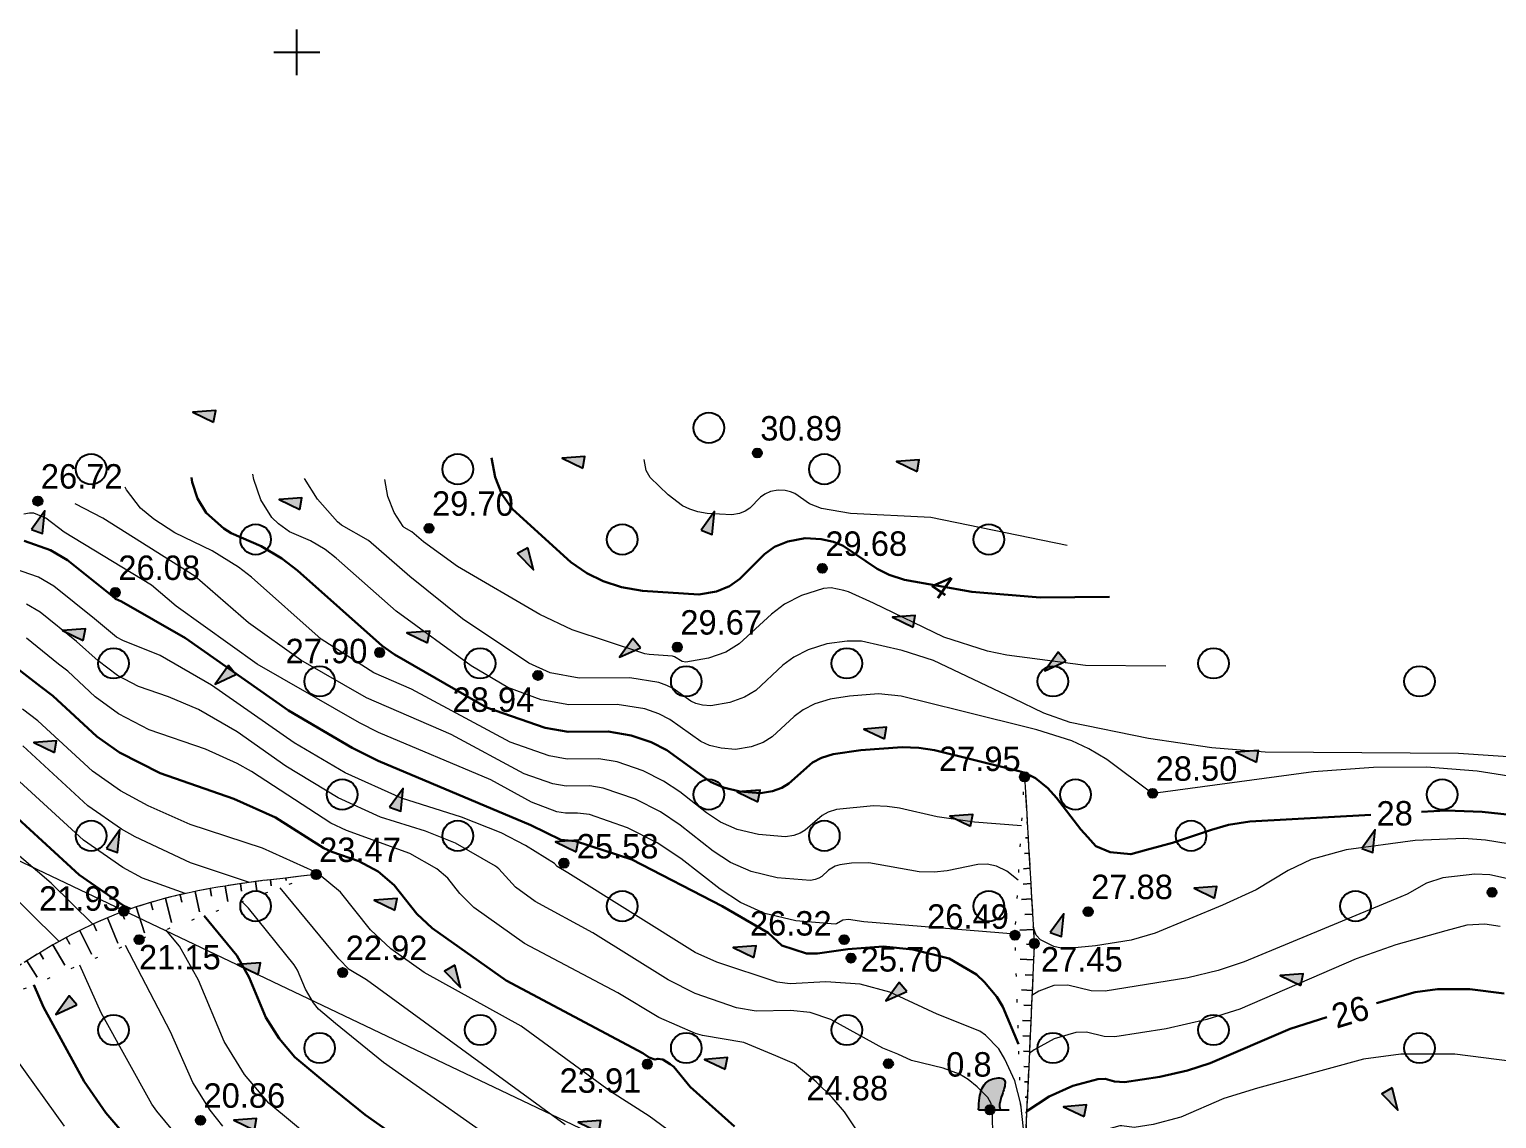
# Model space of a CAD drawing. Header units: feet. Extents: x 4395049 to 4395355, y 4911947 to 4912105.
# Drawn here: x 4395141.24 to 4395189.27, y 4912065.1 to 4912100.75 of the extents above; entities that cross this region are included whole.
import ezdxf
from ezdxf.enums import TextEntityAlignment as Align

# ---------------------------------------------------------------- set-up
doc = ezdxf.new("R2010")
doc.units = ezdxf.units.FT
doc.header["$MEASUREMENT"] = 0
doc.linetypes.add('500_84_2_1', pattern=[1, 1, 0])
doc.linetypes.add('g5_366', pattern=[0.85, 0.1, -0.75])
doc.layers.get('0').update_dxf_attribs({"color": 10, "linetype": 'CONTINUOUS', "lineweight": 0})
for name, color, linetype in [('02_Сетка', 7, 'CONTINUOUS'), ('07_Объекты электропередачи', 7, 'CONTINUOUS'), ('12_Рельеф', 7, 'CONTINUOUS'), ('13_Растительность', 7, 'CONTINUOUS'), ('19_Горизонтали', 7, 'CONTINUOUS'), ('61_Отметки высоты поверхности', 7, 'CONTINUOUS')]:
    doc.layers.add(name, color=color, linetype=linetype)
doc.styles.add('LIKE11', font='bm431.shx')
doc.styles.add('LIKE17', font='d431.shx')
doc.styles.add('LIKE36', font='pragmai.shx')

# ---------------------------------------------------------------- blocks, each defined once
blk = doc.blocks.new('g5_346')
blk.add_hatch(color=0).paths.add_polyline_path([(-0.375, 0), (-0.369, 0.104), (-0.361, 0.21), (-0.353, 0.299), (-0.341, 0.389), (-0.328, 0.465), (-0.313, 0.536), (-0.295, 0.599), (-0.276, 0.655), (-0.253, 0.71), (-0.224, 0.764), (-0.188, 0.818), (-0.144, 0.87), (-0.104, 0.907), (-0.06, 0.94), (-0.01, 0.971), (0.039, 0.993), (0.092, 1.013), (0.153, 1.029), (0.218, 1.041), (0.265, 1.046), (0.312, 1.046), (0.366, 1.041), (0.408, 1.029), (0.443, 1.011), (0.469, 0.986), (0.478, 0.971), (0.49, 0.941), (0.495, 0.904), (0.496, 0.872), (0.492, 0.833), (0.482, 0.774), (0.466, 0.712), (0.449, 0.654), (0.432, 0.601), (0.417, 0.553), (0.396, 0.489), (0.372, 0.417), (0.356, 0.362), (0.343, 0.318), (0.331, 0.269), (0.321, 0.221), (0.316, 0.188), (0.313, 0.153), (0.312, 0.121), (0.314, 0.093), (0.32, 0.067), (0.328, 0.047), (0.338, 0.029), (0.352, 0.015), (0.368, 0.004), (0.375, 0)])
at = {"color": 0}
for points in [[(-0.375, 0), (-0.369, 0.104), (-0.361, 0.21), (-0.353, 0.299), (-0.341, 0.389), (-0.328, 0.465), (-0.313, 0.536), (-0.295, 0.599), (-0.276, 0.655), (-0.253, 0.71), (-0.224, 0.764), (-0.188, 0.818), (-0.144, 0.87), (-0.104, 0.907), (-0.06, 0.94), (-0.01, 0.971), (0.039, 0.993), (0.092, 1.013), (0.153, 1.029), (0.218, 1.041), (0.265, 1.046), (0.312, 1.046), (0.366, 1.041), (0.408, 1.029), (0.443, 1.011), (0.469, 0.986), (0.478, 0.971), (0.49, 0.941), (0.495, 0.904), (0.496, 0.872), (0.492, 0.833), (0.482, 0.774), (0.466, 0.712), (0.449, 0.654), (0.432, 0.601), (0.417, 0.553), (0.396, 0.489), (0.372, 0.417), (0.356, 0.362), (0.343, 0.318), (0.331, 0.269), (0.321, 0.221), (0.316, 0.188), (0.313, 0.153), (0.312, 0.121), (0.314, 0.093), (0.32, 0.067), (0.328, 0.047), (0.338, 0.029), (0.352, 0.015), (0.368, 0.004), (0.375, 0)], [(-0.375, 0), (0.375, 0)], [(0.375, 0), (0.625, 0)]]:
    blk.add_lwpolyline(points, dxfattribs=at)
blk = doc.blocks.new('g5_368')
at = {"color": 92}
blk.add_circle((0, 0), 0.5, dxfattribs=at)
blk = doc.blocks.new('g5_348a')
blk.add_hatch(color=0).paths.add_polyline_path([(0.75, 0), (0.649, 0.375), (0, 0)])
at = {"color": 0}
blk.add_lwpolyline([(0.75, 0), (0.649, 0.375), (0, 0)], close=True, dxfattribs=at)
blk = doc.blocks.new('g5_330')
blk.add_hatch(color=0).paths.add_polyline_path([(-0.15, 0, 1), (0.15, 0, 1)])
at = {"color": 0}
blk.add_circle((0, 0), 0.15, dxfattribs=at)
blk = doc.blocks.new('g5_012')
at = {"color": 92}
for points in [[(0, -1.5), (0, 1.5)], [(-1.5, 0), (1.5, 0)]]:
    blk.add_lwpolyline(points, dxfattribs=at)

msp = doc.modelspace()

# ---------------------------------------------------------------- linework, layer by layer
at = {"layer": '07_Объекты электропередачи', "color": 9, "linetype": 'Continuous', "lineweight": 20, "flags": 128}
msp.add_lwpolyline([(4395100.521, 4912092.298), (4395110.854, 4912087.864), (4395173.279, 4912058.112), (4395201.484, 4912040.953), (4395242.36, 4912021.946)], dxfattribs=at)
at = {"layer": '12_Рельеф', "color": 7, "linetype": 'g5_366', "lineweight": 20, "flags": 128}
for points in [[(4395173.779, 4912062.958), (4395173.502, 4912071.101), (4395173.817, 4912076.286)], [(4395150.631, 4912073.089), (4395144.836, 4912070.957), (4395137.966, 4912068.014)]]:
    msp.add_lwpolyline(points, dxfattribs=at)
at = {"layer": '12_Рельеф', "color": 7, "linetype": 'Continuous', "lineweight": 20, "ltscale": 0.5, "flags": 128}
for points in [[(4395173.817, 4912076.286), (4395173.817, 4912076.286), (4395173.817, 4912076.286), (4395173.846, 4912075.787), (4395173.846, 4912075.787), (4395173.846, 4912075.787), (4395173.875, 4912075.288), (4395173.875, 4912075.288), (4395173.875, 4912075.288), (4395173.904, 4912074.788), (4395173.875, 4912074.787), (4395173.904, 4912074.788), (4395173.933, 4912074.289), (4395173.844, 4912074.284), (4395173.933, 4912074.289), (4395173.962, 4912073.79), (4395173.814, 4912073.781), (4395173.962, 4912073.79), (4395173.991, 4912073.291), (4395173.783, 4912073.279), (4395173.991, 4912073.291), (4395174.02, 4912072.792), (4395173.771, 4912072.777), (4395174.02, 4912072.792), (4395174.049, 4912072.293), (4395173.722, 4912072.274), (4395174.049, 4912072.293), (4395174.079, 4912071.793), (4395173.829, 4912071.779), (4395174.079, 4912071.793), (4395174.108, 4912071.294), (4395173.661, 4912071.268), (4395174.108, 4912071.294), (4395174.135, 4912070.831), (4395174.133, 4912070.795), (4395173.883, 4912070.806), (4395174.133, 4912070.795), (4395174.11, 4912070.296), (4395173.678, 4912070.315), (4395174.11, 4912070.296), (4395174.088, 4912069.796), (4395173.838, 4912069.807), (4395174.088, 4912069.796), (4395174.065, 4912069.297), (4395173.712, 4912069.313), (4395174.065, 4912069.297), (4395174.043, 4912068.797), (4395173.793, 4912068.808), (4395174.043, 4912068.797), (4395174.02, 4912068.298), (4395173.747, 4912068.31), (4395174.02, 4912068.298), (4395173.998, 4912067.798), (4395173.764, 4912067.809), (4395173.998, 4912067.798), (4395173.975, 4912067.299), (4395173.781, 4912067.308), (4395173.975, 4912067.299), (4395173.952, 4912066.799), (4395173.798, 4912066.806), (4395173.952, 4912066.799), (4395173.93, 4912066.3), (4395173.815, 4912066.305), (4395173.93, 4912066.3), (4395173.907, 4912065.8), (4395173.832, 4912065.804), (4395173.907, 4912065.8), (4395173.885, 4912065.301), (4395173.849, 4912065.302), (4395173.885, 4912065.301), (4395173.862, 4912064.801)], [(4395150.631, 4912073.089), (4395150.631, 4912073.089), (4395150.631, 4912073.089), (4395150.135, 4912073.031), (4395150.135, 4912073.031), (4395150.135, 4912073.031), (4395149.638, 4912072.974), (4395149.647, 4912072.892), (4395149.638, 4912072.974), (4395149.141, 4912072.917), (4395149.164, 4912072.719), (4395149.141, 4912072.917), (4395148.882, 4912072.887), (4395148.645, 4912072.855), (4395148.687, 4912072.549), (4395148.645, 4912072.855), (4395148.15, 4912072.788), (4395148.183, 4912072.54), (4395148.15, 4912072.788), (4395148.122, 4912072.784), (4395147.656, 4912072.711), (4395147.735, 4912072.207), (4395147.656, 4912072.711), (4395147.415, 4912072.673), (4395147.163, 4912072.626), (4395147.208, 4912072.38), (4395147.163, 4912072.626), (4395146.759, 4912072.552), (4395146.672, 4912072.533), (4395146.815, 4912071.864), (4395146.672, 4912072.533), (4395146.183, 4912072.428), (4395146.235, 4912072.184), (4395146.183, 4912072.428), (4395146.15, 4912072.422), (4395145.697, 4912072.309), (4395145.894, 4912071.519), (4395145.697, 4912072.309), (4395145.587, 4912072.281), (4395145.215, 4912072.175), (4395145.284, 4912071.935), (4395145.215, 4912072.175), (4395145.065, 4912072.132), (4395144.738, 4912072.026), (4395145.012, 4912071.185), (4395144.738, 4912072.026), (4395144.583, 4912071.975), (4395144.267, 4912071.859), (4395144.353, 4912071.625), (4395144.267, 4912071.859), (4395144.137, 4912071.812), (4395143.802, 4912071.675), (4395144.144, 4912070.837), (4395143.802, 4912071.675), (4395143.344, 4912071.474), (4395143.446, 4912071.246), (4395143.344, 4912071.474), (4395143.343, 4912071.473), (4395142.896, 4912071.253), (4395143.275, 4912070.485), (4395142.896, 4912071.253), (4395142.638, 4912071.126), (4395142.452, 4912071.024), (4395142.572, 4912070.805), (4395142.452, 4912071.024), (4395142.032, 4912070.794), (4395142.014, 4912070.783), (4395142.408, 4912070.116), (4395142.014, 4912070.783), (4395141.583, 4912070.528), (4395141.711, 4912070.313), (4395141.583, 4912070.528), (4395141.509, 4912070.484), (4395141.161, 4912070.261), (4395141.501, 4912069.729), (4395141.161, 4912070.261)]]:
    msp.add_lwpolyline(points, dxfattribs=at)
at = {"layer": '12_Рельеф', "color": 7, "linetype": '500_84_2_1', "lineweight": 20, "ltscale": 0.5, "flags": 128}
for points in [[(4395173.817, 4912076.286), (4395174.135, 4912070.831), (4395173.779, 4912062.958)], [(4395150.631, 4912073.089), (4395148.882, 4912072.887), (4395148.122, 4912072.784), (4395147.415, 4912072.673), (4395146.759, 4912072.552), (4395146.15, 4912072.422), (4395145.587, 4912072.281), (4395145.065, 4912072.132), (4395144.583, 4912071.975), (4395144.137, 4912071.812), (4395143.725, 4912071.643), (4395143.343, 4912071.473), (4395142.638, 4912071.126), (4395142.032, 4912070.794), (4395141.509, 4912070.484), (4395140.607, 4912069.907), (4395139.279, 4912068.98), (4395137.966, 4912068.014)]]:
    msp.add_lwpolyline(points, dxfattribs=at)
at = {"layer": '19_Горизонтали', "color": 32, "linetype": 'Continuous', "lineweight": 30, "flags": 128}
for points, elevation in [([(4395176.592, 4912082.175), (4395174.325, 4912082.156), (4395172.09, 4912082.343), (4395169.887, 4912082.736), (4395169.384, 4912082.901), (4395168.993, 4912083.089), (4395167.885, 4912083.843), (4395167.562, 4912083.977), (4395167.157, 4912084.067), (4395166.638, 4912084.102), (4395166.067, 4912083.993), (4395165.635, 4912083.81), (4395165.301, 4912083.573), (4395164.499, 4912082.762), (4395164.165, 4912082.529), (4395163.732, 4912082.351), (4395163.161, 4912082.25), (4395161.315, 4912082.369), (4395160.623, 4912082.495), (4395160.03, 4912082.685), (4395159.492, 4912082.951), (4395158.967, 4912083.306), (4395157.052, 4912085.045), (4395156.711, 4912085.535), (4395156.485, 4912086.096), (4395156.374, 4912086.727)], 30), ([(4395185.145, 4912075.041), (4395181.187, 4912074.818), (4395180.493, 4912074.711), (4395179.935, 4912074.547), (4395178.66, 4912074.125), (4395178.255, 4912074.013), (4395177.81, 4912073.891), (4395177.294, 4912073.749), (4395176.623, 4912073.817), (4395176.149, 4912074.012), (4395175.887, 4912074.308), (4395175.66, 4912074.563), (4395174.864, 4912075.6), (4395174.575, 4912075.914), (4395174.174, 4912076.24), (4395173.79, 4912076.429), (4395173.637, 4912076.471), (4395170.869, 4912077.155), (4395170.352, 4912077.231), (4395169.81, 4912077.26), (4395168.459, 4912077.161), (4395167.556, 4912077.023), (4395167.173, 4912076.902), (4395166.881, 4912076.752), (4395166.098, 4912076.067), (4395165.867, 4912075.927), (4395165.568, 4912075.819), (4395165.176, 4912075.754), (4395164.493, 4912075.809), (4395163.963, 4912075.938), (4395163.542, 4912076.124), (4395162.105, 4912077.158), (4395161.593, 4912077.415), (4395160.936, 4912077.642), (4395160.185, 4912077.766), (4395158.874, 4912077.756), (4395158.126, 4912077.89), (4395156.206, 4912078.551), (4395153.194, 4912080.284), (4395152.794, 4912080.574), (4395150.022, 4912083.038), (4395149.504, 4912083.433), (4395148.832, 4912083.838), (4395147.85, 4912084.256), (4395147.607, 4912084.409), (4395147.034, 4912084.927), (4395146.746, 4912085.395), (4395146.575, 4912085.934), (4395146.551, 4912086.079)], 28), ([(4395173.623, 4912067.531), (4395173.103, 4912068.756), (4395172.909, 4912069.081), (4395172.509, 4912069.57), (4395172.241, 4912069.82), (4395171.349, 4912070.335), (4395170.163, 4912070.636), (4395169.191, 4912070.728), (4395168.028, 4912070.643), (4395167.036, 4912070.506), (4395166.678, 4912070.498), (4395165.872, 4912070.762), (4395165.428, 4912071.185), (4395164.333, 4912071.815), (4395163.919, 4912072.048), (4395160.966, 4912073.576), (4395159.12, 4912074.185), (4395158.634, 4912074.228), (4395157.652, 4912074.704), (4395152.664, 4912076.804), (4395151.815, 4912077.233), (4395149.731, 4912078.455), (4395146.355, 4912080.82), (4395144.264, 4912082.029), (4395144.064, 4912082.113), (4395143.962, 4912082.197), (4395142.495, 4912083.382), (4395141.938, 4912083.7), (4395141.073, 4912084.004)], 26), ([(4395164.323, 4912064.845), (4395162.87, 4912066.139), (4395162.336, 4912066.79), (4395162.222, 4912066.884), (4395161.978, 4912067.031), (4395161.815, 4912067.061), (4395161.718, 4912067.038), (4395161.526, 4912067.104), (4395161.321, 4912067.246), (4395156.852, 4912069.621), (4395154.432, 4912071.33), (4395153.927, 4912071.804), (4395153.186, 4912072.737), (4395152.658, 4912073.182), (4395152.029, 4912073.521), (4395151.139, 4912073.827), (4395150.878, 4912073.953), (4395149.303, 4912074.953), (4395147.94, 4912075.569), (4395145.522, 4912076.4), (4395144.198, 4912077.087), (4395143.453, 4912077.604), (4395142.01, 4912078.931), (4395141.611, 4912079.237), (4395140.545, 4912080.073)], 24), ([(4395144.558, 4912071.966), (4395144.332, 4912072.061), (4395142.872, 4912073.076), (4395140.042, 4912075.676)], 22), ([(4395190.015, 4912075.007), (4395188.791, 4912075.137), (4395187.613, 4912075.18), (4395186.807, 4912075.135)], 28), ([(4395178.393, 4912048.163), (4395175.439, 4912049.556), (4395172.555, 4912051.244), (4395171.197, 4912052.126), (4395170.35, 4912052.841), (4395168.217, 4912054.659), (4395166.134, 4912056.61), (4395165.417, 4912057.168), (4395164.555, 4912057.729), (4395163.469, 4912058.321), (4395162.077, 4912058.972), (4395161.594, 4912059.038), (4395161.083, 4912059.297), (4395160.679, 4912059.574), (4395155.815, 4912062.701), (4395152.236, 4912065.219), (4395150.976, 4912066.237), (4395149.932, 4912067.11), (4395149.417, 4912067.717), (4395148.979, 4912068.413), (4395148.439, 4912069.72), (4395148.035, 4912070.439), (4395146.961, 4912071.739)], 22), ([(4395145.946, 4912062.719), (4395143.75, 4912065.293), (4395143.035, 4912066.319), (4395141.711, 4912068.752), (4395141.395, 4912069.483)], 20), ([(4395189.51, 4912069.191), (4395188.387, 4912069.336), (4395187.33, 4912069.335), (4395186.598, 4912069.239), (4395185.333, 4912068.88)], 26), ([(4395183.713, 4912068.419), (4395182.506, 4912068.042), (4395179.897, 4912066.91), (4395179.153, 4912066.676), (4395178.239, 4912066.47), (4395177.088, 4912066.294), (4395176.764, 4912066.316), (4395176.45, 4912066.397), (4395176.215, 4912066.391), (4395175.398, 4912066.169), (4395174.622, 4912065.818), (4395173.886, 4912065.339)], 26)]:
    msp.add_lwpolyline(points, dxfattribs=dict(at, elevation=elevation))
at = {"layer": '19_Горизонтали', "color": 32, "linetype": 'Continuous', "lineweight": 20, "flags": 128}
for points, elevation in [([(4395175.216, 4912083.856), (4395170.747, 4912084.772), (4395168.125, 4912084.902), (4395167.173, 4912085.071), (4395166.783, 4912085.225), (4395166.299, 4912085.555), (4395166.158, 4912085.613), (4395165.981, 4912085.653), (4395165.754, 4912085.668), (4395165.505, 4912085.62), (4395165.316, 4912085.54), (4395165.171, 4912085.437), (4395164.82, 4912085.083), (4395164.675, 4912084.981), (4395164.486, 4912084.903), (4395164.236, 4912084.859), (4395163.427, 4912084.908), (4395163.122, 4912084.961), (4395162.86, 4912085.041), (4395162.624, 4912085.155), (4395162.153, 4912085.511), (4395161.568, 4912086.08), (4395161.431, 4912086.316), (4395161.367, 4912086.67)], 30.5), ([(4395190.352, 4912076.198), (4395188.63, 4912076.475), (4395186.976, 4912076.606), (4395185.239, 4912076.596), (4395183.269, 4912076.446), (4395178.03, 4912075.74), (4395177.997, 4912075.725), (4395177.982, 4912075.749), (4395176.507, 4912076.855), (4395175.918, 4912077.207), (4395175.369, 4912077.465), (4395174.221, 4912077.826), (4395171.724, 4912078.443), (4395169.778, 4912078.924), (4395169.034, 4912078.998), (4395168.085, 4912078.928), (4395167.45, 4912078.832), (4395166.953, 4912078.674), (4395166.574, 4912078.479), (4395166.279, 4912078.26), (4395165.558, 4912077.591), (4395165.257, 4912077.408), (4395164.87, 4912077.268), (4395164.361, 4912077.183), (4395163.882, 4912077.222), (4395163.51, 4912077.312), (4395163.216, 4912077.443), (4395162.209, 4912078.167), (4395161.85, 4912078.347), (4395161.389, 4912078.507), (4395160.484, 4912078.656), (4395158.902, 4912078.644), (4395157.999, 4912078.805), (4395156.9, 4912079.208), (4395155.702, 4912079.921), (4395153.245, 4912081.707), (4395151.289, 4912083.445), (4395150.923, 4912083.724), (4395150.45, 4912084.01), (4395149.759, 4912084.307), (4395149.397, 4912084.566), (4395149.181, 4912084.778), (4395148.817, 4912085.352), (4395148.593, 4912086.012), (4395148.559, 4912086.191)], 28.5), ([(4395173.719, 4912074.679), (4395172.176, 4912074.805), (4395170.953, 4912074.979), (4395169.72, 4912075.263), (4395169.324, 4912075.319), (4395168.873, 4912075.337), (4395167.662, 4912075.215), (4395167.393, 4912075.13), (4395167.188, 4912075.024), (4395166.639, 4912074.544), (4395166.476, 4912074.446), (4395166.267, 4912074.37), (4395165.992, 4912074.324), (4395165.104, 4912074.396), (4395164.415, 4912074.563), (4395163.869, 4912074.805), (4395163.409, 4912075.104), (4395162.531, 4912075.794), (4395162.001, 4912076.148), (4395161.337, 4912076.482), (4395160.482, 4912076.778), (4395159.887, 4912076.876), (4395158.846, 4912076.868), (4395158.253, 4912076.974), (4395156.981, 4912077.418), (4395153.754, 4912079.158), (4395152.518, 4912079.694), (4395150.793, 4912080.789), (4395148.51, 4912082.816), (4395148.085, 4912083.143), (4395147.23, 4912083.683), (4395146.004, 4912084.27), (4395145.317, 4912084.722), (4395144.887, 4912085.076), (4395144.424, 4912085.682), (4395144.378, 4912085.769)], 27.5), ([(4395190.123, 4912076.907), (4395188.014, 4912077.048), (4395181.688, 4912077.092), (4395179.948, 4912077.239), (4395177.868, 4912077.545), (4395175.313, 4912078.065), (4395174.443, 4912078.367), (4395173.456, 4912078.846), (4395170.832, 4912080.097), (4395169.811, 4912080.416), (4395168.478, 4912080.724), (4395168.009, 4912080.727), (4395167.344, 4912080.64), (4395166.732, 4912080.446), (4395166.267, 4912080.206), (4395165.904, 4912079.936), (4395165.017, 4912079.114), (4395164.648, 4912078.889), (4395164.171, 4912078.717), (4395163.545, 4912078.613), (4395163.271, 4912078.635), (4395163.058, 4912078.687), (4395162.889, 4912078.762), (4395162.313, 4912079.177), (4395162.107, 4912079.28), (4395161.843, 4912079.371), (4395160.894, 4912079.529), (4395159.234, 4912079.52), (4395158.286, 4912079.684), (4395157.59, 4912080.008), (4395155.419, 4912081.455), (4395153.696, 4912082.839), (4395152.343, 4912084.015), (4395151.465, 4912084.517), (4395151.328, 4912084.629), (4395150.675, 4912085.369), (4395150.252, 4912086.05)], 29), ([(4395178.445, 4912079.911), (4395175.816, 4912079.929), (4395173.237, 4912080.266), (4395172.6, 4912080.401), (4395171.178, 4912080.861), (4395168.873, 4912081.968), (4395168.05, 4912082.344), (4395167.897, 4912082.388), (4395167.482, 4912082.474), (4395167.238, 4912082.448), (4395166.512, 4912082.218), (4395165.959, 4912081.933), (4395165.529, 4912081.613), (4395164.477, 4912080.637), (4395164.038, 4912080.371), (4395163.472, 4912080.166), (4395162.73, 4912080.043), (4395162.606, 4912080.062), (4395162.364, 4912080.212), (4395162.297, 4912080.235), (4395161.526, 4912080.287), (4395161.393, 4912080.315), (4395159.008, 4912081.097), (4395157.95, 4912081.594), (4395155.252, 4912083.168), (4395154.146, 4912083.972), (4395153.762, 4912084.306), (4395153.509, 4912084.444), (4395153.474, 4912084.48), (4395153.182, 4912084.941), (4395152.982, 4912085.455), (4395152.875, 4912086.022)], 29.5), ([(4395173.612, 4912072.906), (4395173.612, 4912072.906), (4395173.232, 4912073.195), (4395172.897, 4912073.359), (4395172.588, 4912073.424), (4395172.29, 4912073.415), (4395171.288, 4912073.206), (4395170.863, 4912073.161), (4395170.364, 4912073.171), (4395168.724, 4912073.467), (4395168.153, 4912073.459), (4395167.768, 4912073.407), (4395167.613, 4912073.358), (4395167.404, 4912073.229), (4395167.179, 4912073.021), (4395167.086, 4912072.964), (4395166.965, 4912072.921), (4395166.807, 4912072.894), (4395165.715, 4912072.983), (4395164.867, 4912073.188), (4395164.195, 4912073.486), (4395163.63, 4912073.854), (4395162.55, 4912074.703), (4395161.897, 4912075.139), (4395161.08, 4912075.55), (4395160.028, 4912075.914), (4395159.588, 4912075.986), (4395158.819, 4912075.98), (4395158.38, 4912076.059), (4395157.439, 4912076.387), (4395155.053, 4912077.674), (4395152.284, 4912078.874), (4395150.128, 4912080.107), (4395148.419, 4912081.328), (4395146.665, 4912082.852), (4395143.646, 4912084.748), (4395142.741, 4912085.225)], 27), ([(4395173.504, 4912071.133), (4395168.553, 4912071.537), (4395168.056, 4912071.617), (4395167.874, 4912071.599), (4395167.664, 4912071.472), (4395167.623, 4912071.465), (4395166.326, 4912071.57), (4395165.32, 4912071.814), (4395164.521, 4912072.168), (4395163.851, 4912072.604), (4395162.568, 4912073.612), (4395161.794, 4912074.129), (4395160.823, 4912074.617), (4395159.574, 4912075.049), (4395159.181, 4912075.1), (4395158.791, 4912075.092), (4395158.507, 4912075.143), (4395157.68, 4912075.455), (4395156.353, 4912076.189), (4395152.675, 4912077.737), (4395152.049, 4912078.054), (4395148.7, 4912079.969), (4395146.044, 4912081.867), (4395145.246, 4912082.561), (4395142.386, 4912084.291), (4395141.786, 4912084.75), (4395141.387, 4912084.916), (4395141.247, 4912084.92), (4395141.064, 4912084.884)], 26.5), ([(4395173.783, 4912064.76), (4395173.7, 4912065.573), (4395173.498, 4912066.336), (4395173.176, 4912067.047), (4395172.97, 4912067.384), (4395172.539, 4912067.829), (4395172.353, 4912067.962), (4395170.956, 4912068.516), (4395169.402, 4912069.235), (4395168.437, 4912069.504), (4395167.314, 4912069.573), (4395166.142, 4912069.505), (4395165.718, 4912069.57), (4395163.741, 4912070.216), (4395163.039, 4912070.533), (4395158.873, 4912073.141), (4395158.519, 4912073.352), (4395158.428, 4912073.447), (4395157.483, 4912074.035), (4395156.691, 4912074.455), (4395155.383, 4912074.967), (4395153.422, 4912075.584), (4395151.581, 4912076.413), (4395149.909, 4912077.393), (4395147.201, 4912079.29), (4395145.524, 4912080.26), (4395144.3, 4912080.745), (4395144.097, 4912080.856), (4395143.374, 4912081.457), (4395142.047, 4912082.53), (4395141.543, 4912082.817), (4395140.76, 4912083.092)], 25.5), ([(4395172.773, 4912064.575), (4395172.772, 4912065.19), (4395172.727, 4912065.595), (4395172.611, 4912065.794), (4395172.268, 4912066.137), (4395171.967, 4912066.382), (4395171.69, 4912066.549), (4395171.148, 4912066.745), (4395170.117, 4912067.005), (4395169.671, 4912067.212), (4395169.181, 4912067.404), (4395167.479, 4912068.34), (4395166.805, 4912068.574), (4395166.158, 4912068.641), (4395165.028, 4912068.619), (4395164.384, 4912068.726), (4395163.037, 4912069.198), (4395162.147, 4912069.643), (4395159.689, 4912071.176), (4395157.799, 4912072.209), (4395157.156, 4912072.678), (4395156.615, 4912073.272), (4395156.504, 4912073.358), (4395155.196, 4912074.118), (4395154.211, 4912074.503), (4395152.734, 4912074.968), (4395151.347, 4912075.593), (4395149.637, 4912076.633), (4395148.047, 4912077.76), (4395146.784, 4912078.491), (4395145.803, 4912078.908), (4395144.819, 4912079.243), (4395144.131, 4912079.6), (4395143.498, 4912080.087), (4395142.787, 4912080.717), (4395141.598, 4912081.677), (4395141.148, 4912081.934)], 25), ([(4395168.831, 4912063.963), (4395167.923, 4912065.318), (4395167.524, 4912065.789), (4395166.993, 4912066.306), (4395166.282, 4912066.891), (4395165.676, 4912067.15), (4395164.626, 4912067.594), (4395163.28, 4912067.814), (4395163.051, 4912067.882), (4395161.848, 4912068.409), (4395160.505, 4912069.211), (4395157.449, 4912070.835), (4395155.794, 4912072.004), (4395155.336, 4912072.464), (4395154.942, 4912072.966), (4395154.581, 4912073.27), (4395153.702, 4912073.781), (4395151.622, 4912074.527), (4395151.113, 4912074.773), (4395148.519, 4912076.458), (4395148.044, 4912076.722), (4395147.008, 4912077.19), (4395145.171, 4912077.821), (4395144.165, 4912078.343), (4395143.403, 4912078.901), (4395142.502, 4912079.744), (4395142.199, 4912079.977), (4395141.15, 4912080.824)], 24.5), ([(4395162.316, 4912064.6), (4395161.528, 4912065.176), (4395160.263, 4912065.989), (4395157.343, 4912068.123), (4395154.163, 4912069.882), (4395153.07, 4912070.656), (4395152.406, 4912071.28), (4395151.429, 4912072.508), (4395150.735, 4912073.093), (4395150.644, 4912073.133), (4395150.563, 4912073.184), (4395148.873, 4912073.947), (4395146.511, 4912074.722), (4395145.129, 4912075.335), (4395144.232, 4912075.83), (4395143.308, 4912076.472), (4395141.518, 4912078.117), (4395141.023, 4912078.497)], 23.5), ([(4395148.444, 4912072.828), (4395146.521, 4912073.471), (4395144.703, 4912074.327), (4395144.265, 4912074.574), (4395143.163, 4912075.34), (4395141.026, 4912077.303)], 23), ([(4395146.343, 4912072.463), (4395144.951, 4912072.974), (4395144.299, 4912073.317), (4395143.018, 4912074.208), (4395140.534, 4912076.49)], 22.5), ([(4395143.322, 4912071.463), (4395141.961, 4912072.803), (4395139.186, 4912075.157)], 21.5), ([(4395189.649, 4912074.095), (4395188.907, 4912074.214), (4395188.195, 4912074.271), (4395186.6, 4912074.201), (4395184.345, 4912073.897), (4395183.197, 4912073.579), (4395182.445, 4912073.22), (4395181.393, 4912072.585), (4395180.3, 4912072.084), (4395178.092, 4912071.164), (4395177.301, 4912070.939), (4395176.137, 4912070.752), (4395175.114, 4912070.659), (4395174.778, 4912070.736), (4395174.34, 4912070.953), (4395174.198, 4912071.106), (4395174.103, 4912071.371)], 27.5), ([(4395142.221, 4912070.897), (4395139.206, 4912073.865)], 21), ([(4395190.328, 4912072.791), (4395189.046, 4912073.083), (4395188.552, 4912073.101), (4395187.502, 4912072.976), (4395186.976, 4912072.81), (4395186.34, 4912072.45), (4395186.133, 4912072.363), (4395181, 4912070.225), (4395180.148, 4912069.948), (4395179.161, 4912069.702), (4395176.454, 4912069.266), (4395176, 4912069.276), (4395175.232, 4912069.465), (4395174.78, 4912069.453), (4395174.286, 4912069.275), (4395174.058, 4912069.126)], 27), ([(4395158.78, 4912064.893), (4395152.278, 4912069.644), (4395151.707, 4912069.982), (4395151.376, 4912070.328), (4395149.453, 4912072.655)], 23), ([(4395157.298, 4912063.797), (4395152.831, 4912066.94), (4395151.259, 4912068.21), (4395150.713, 4912068.682), (4395150.544, 4912068.888), (4395150.283, 4912069.333), (4395150.018, 4912069.956), (4395149.911, 4912070.135), (4395148.417, 4912071.983), (4395148.207, 4912072.197)], 22.5), ([(4395150.694, 4912064.264), (4395149.084, 4912065.61), (4395148.29, 4912066.546), (4395147.615, 4912067.619), (4395146.781, 4912069.633), (4395146.16, 4912070.742), (4395145.715, 4912071.28)], 21.5), ([(4395189.381, 4912071.388), (4395188.878, 4912071.465), (4395188.291, 4912071.433), (4395187.61, 4912071.247), (4395185.971, 4912070.784), (4395184.668, 4912070.328), (4395180.865, 4912068.679), (4395179.781, 4912068.338), (4395178.449, 4912068.036), (4395176.771, 4912067.78), (4395176.426, 4912067.787), (4395175.841, 4912067.931), (4395175.497, 4912067.922), (4395174.79, 4912067.709), (4395174.13, 4912067.347), (4395173.972, 4912067.233)], 26.5), ([(4395147.58, 4912064.851), (4395147.163, 4912065.375), (4395146.599, 4912066.276), (4395145.861, 4912067.941), (4395144.395, 4912070.768)], 21), ([(4395146.469, 4912064.073), (4395145.416, 4912065.338), (4395145.253, 4912065.577), (4395143.593, 4912068.558), (4395142.895, 4912070.125)], 20.5), ([(4395142.392, 4912064.854), (4395140.817, 4912067.06), (4395139.894, 4912068.84)], 19.5), ([(4395189.773, 4912066.964), (4395187.897, 4912067.207), (4395186.129, 4912067.205), (4395184.906, 4912067.045), (4395181.439, 4912066.098), (4395180.344, 4912065.756), (4395178.929, 4912065.142), (4395178.03, 4912064.903), (4395177.406, 4912064.808), (4395177.002, 4912064.866), (4395176.932, 4912064.861), (4395175.834, 4912064.561), (4395174.79, 4912064.09), (4395173.801, 4912063.446)], 25.5)]:
    msp.add_lwpolyline(points, dxfattribs=dict(at, elevation=elevation))

# ---------------------------------------------------------------- block references
at = {"layer": '02_Сетка', "linetype": 'Continuous', "lineweight": 20, "xscale": 0.5, "yscale": 0.5, "zscale": 0.5}
msp.add_blockref('g5_012', (4395150, 4912100), dxfattribs=at)
at = {"layer": '12_Рельеф', "color": 7, "lineweight": 20}
for p, rotation in [((4395146.597, 4912088.222), 334.2798211696657), ((4395158.682, 4912086.717), 334.2798211696657), ((4395169.621, 4912086.603), 334.2798211696657), ((4395149.416, 4912085.365), 334.2798211696657), ((4395141.747, 4912084.993), 234.2798211696657), ((4395163.672, 4912084.968), 234.2798211696657), ((4395157.741, 4912083.058), 104.2798211696657), ((4395169.493, 4912081.509), 334.2798211696657), ((4395142.33, 4912081.07), 334.2798211696657), ((4395153.603, 4912081), 334.2798211696657), ((4395160.56, 4912080.201), 24.27982116966568), ((4395174.483, 4912079.76), 24.27982116966568), ((4395147.321, 4912079.321), 24.27982116966568), ((4395168.552, 4912077.85), 334.2798211696657), ((4395141.389, 4912077.411), 334.2798211696657), ((4395180.729, 4912077.092), 334.2798211696657), ((4395164.414, 4912075.792), 334.2798211696657), ((4395153.474, 4912075.906), 234.2798211696657), ((4395171.371, 4912074.993), 334.2798211696657), ((4395144.209, 4912074.554), 234.2798211696657), ((4395158.465, 4912074.157), 334.2798211696657), ((4395185.294, 4912074.552), 234.2798211696657), ((4395179.363, 4912072.642), 334.2798211696657), ((4395152.533, 4912072.247), 334.2798211696657), ((4395175.098, 4912071.804), 234.2798211696657), ((4395164.285, 4912070.698), 334.2798211696657), ((4395148.062, 4912070.145), 334.2798211696657), ((4395155.353, 4912069.39), 104.2798211696657), ((4395182.183, 4912069.786), 334.2798211696657), ((4395169.276, 4912068.949), 24.27982116966568), ((4395142.113, 4912068.51), 24.27982116966568), ((4395163.344, 4912067.039), 334.2798211696657), ((4395186.036, 4912065.377), 104.2798211696657), ((4395175.096, 4912065.49), 334.2798211696657), ((4395147.934, 4912065.051), 334.2798211696657), ((4395159.206, 4912064.981), 334.2798211696657)]:
    msp.add_blockref('g5_348a', p, dxfattribs=dict(at, rotation=rotation))
at = {"layer": '12_Рельеф', "color": 7, "linetype": 'Continuous', "lineweight": 20}
msp.add_blockref('g5_346', (4395172.684, 4912065.386, 24.967), dxfattribs=at)
at = {"layer": '13_Растительность', "color": 7, "linetype": 'Continuous', "lineweight": 20}
for p in [(4395163.485, 4912087.705), (4395143.265, 4912086.355), (4395155.265, 4912086.355), (4395167.265, 4912086.355), (4395148.65, 4912084.055), (4395160.65, 4912084.055), (4395172.65, 4912084.055), (4395144, 4912080), (4395156, 4912080), (4395168, 4912080), (4395180, 4912080), (4395150.745, 4912079.41), (4395162.745, 4912079.41), (4395174.745, 4912079.41), (4395186.745, 4912079.41), (4395151.485, 4912075.705), (4395163.485, 4912075.705), (4395175.485, 4912075.705), (4395187.485, 4912075.705), (4395143.265, 4912074.355), (4395155.265, 4912074.355), (4395167.265, 4912074.355), (4395179.265, 4912074.355), (4395148.65, 4912072.055), (4395160.65, 4912072.055), (4395172.65, 4912072.055), (4395184.65, 4912072.055), (4395144, 4912068), (4395156, 4912068), (4395168, 4912068), (4395180, 4912068), (4395150.745, 4912067.41), (4395162.745, 4912067.41), (4395174.745, 4912067.41), (4395186.745, 4912067.41)]:
    msp.add_blockref('g5_368', p, dxfattribs=at)
at = {"layer": '61_Отметки высоты поверхности', "color": 7, "linetype": 'Continuous', "lineweight": 20}
for p in [(4395165.07, 4912086.882, 30.888), (4395141.522, 4912085.31, 26.716), (4395154.325, 4912084.421, 29.698), (4395167.199, 4912083.108, 29.683), (4395144.058, 4912082.318, 26.082), (4395152.707, 4912080.355, 27.903), (4395162.452, 4912080.53, 29.67), (4395157.889, 4912079.604, 28.936), (4395173.817, 4912076.286, 27.953), (4395178.008, 4912075.746, 28.503), (4395150.631, 4912073.089, 23.473), (4395158.74, 4912073.461, 25.581), (4395189.117, 4912072.505, 26.744), (4395144.337, 4912071.887, 21.931), (4395175.897, 4912071.873, 27.877), (4395173.502, 4912071.101, 26.491), (4395144.836, 4912070.957, 21.147), (4395167.912, 4912070.958, 26.323), (4395174.135, 4912070.831, 27.45), (4395168.136, 4912070.353, 25.702), (4395151.498, 4912069.879, 22.923), (4395161.472, 4912066.882, 23.908), (4395169.361, 4912066.896, 24.879), (4395172.684, 4912065.386, 24.967), (4395146.845, 4912065.045, 20.859)]:
    msp.add_blockref('g5_330', p, dxfattribs=at)

# ---------------------------------------------------------------- texts
at = {"layer": '12_Рельеф', "color": 7, "lineweight": 5, "style": 'LIKE11'}
msp.add_text('0.8', height=0.8, dxfattribs=at).set_placement((4395171.251, 4912066.874, 24.967), align=Align.MIDDLE_LEFT)
at = {"layer": '19_Горизонтали', "color": 32, "linetype": 'Continuous', "lineweight": 5, "style": 'LIKE36'}
for s, rotation, p in [('4', 325.5741, (4395170.635, 4912082.37, 36)), ('28', 0.3744, (4395185.337, 4912074.687, 6)), ('26', 16.9247, (4395184.025, 4912068.039, 32))]:
    msp.add_text(s, height=0.8, rotation=rotation, dxfattribs=at).set_placement(p)
at = {"layer": '61_Отметки высоты поверхности', "color": 7, "lineweight": 5, "style": 'LIKE17'}
for s, p in [('30.89', (4395165.167, 4912087.692, 30.888)), ('26.72', (4395141.62, 4912086.119, 26.716)), ('29.70', (4395154.423, 4912085.23, 29.698)), ('29.68', (4395167.297, 4912083.918, 29.683)), ('26.08', (4395144.156, 4912083.128, 26.082)), ('29.67', (4395162.55, 4912081.34, 29.67)), ('27.90', (4395149.632, 4912080.403, 27.903)), ('28.94', (4395155.093, 4912078.812, 28.936)), ('27.95', (4395171.013, 4912076.875, 27.953)), ('28.50', (4395178.106, 4912076.556, 28.503)), ('23.47', (4395150.729, 4912073.898, 23.473)), ('25.58', (4395159.159, 4912074.014, 25.581)), ('21.93', (4395141.561, 4912072.303, 21.931)), ('27.88', (4395175.995, 4912072.683, 27.877)), ('26.32', (4395164.828, 4912071.49, 26.323)), ('26.49', (4395170.626, 4912071.713, 26.491)), ('21.15', (4395144.831, 4912070.383, 21.147)), ('22.92', (4395151.596, 4912070.688, 22.923)), ('25.70', (4395168.453, 4912070.312, 25.702)), ('27.45', (4395174.353, 4912070.314, 27.45)), ('23.91', (4395158.599, 4912066.344, 23.908)), ('24.88', (4395166.674, 4912066.097, 24.879)), ('20.86', (4395146.943, 4912065.854, 20.859))]:
    msp.add_text(s, height=0.8, dxfattribs=at).set_placement(p, align=Align.MIDDLE_LEFT)

doc.saveas('drawing.dxf')
